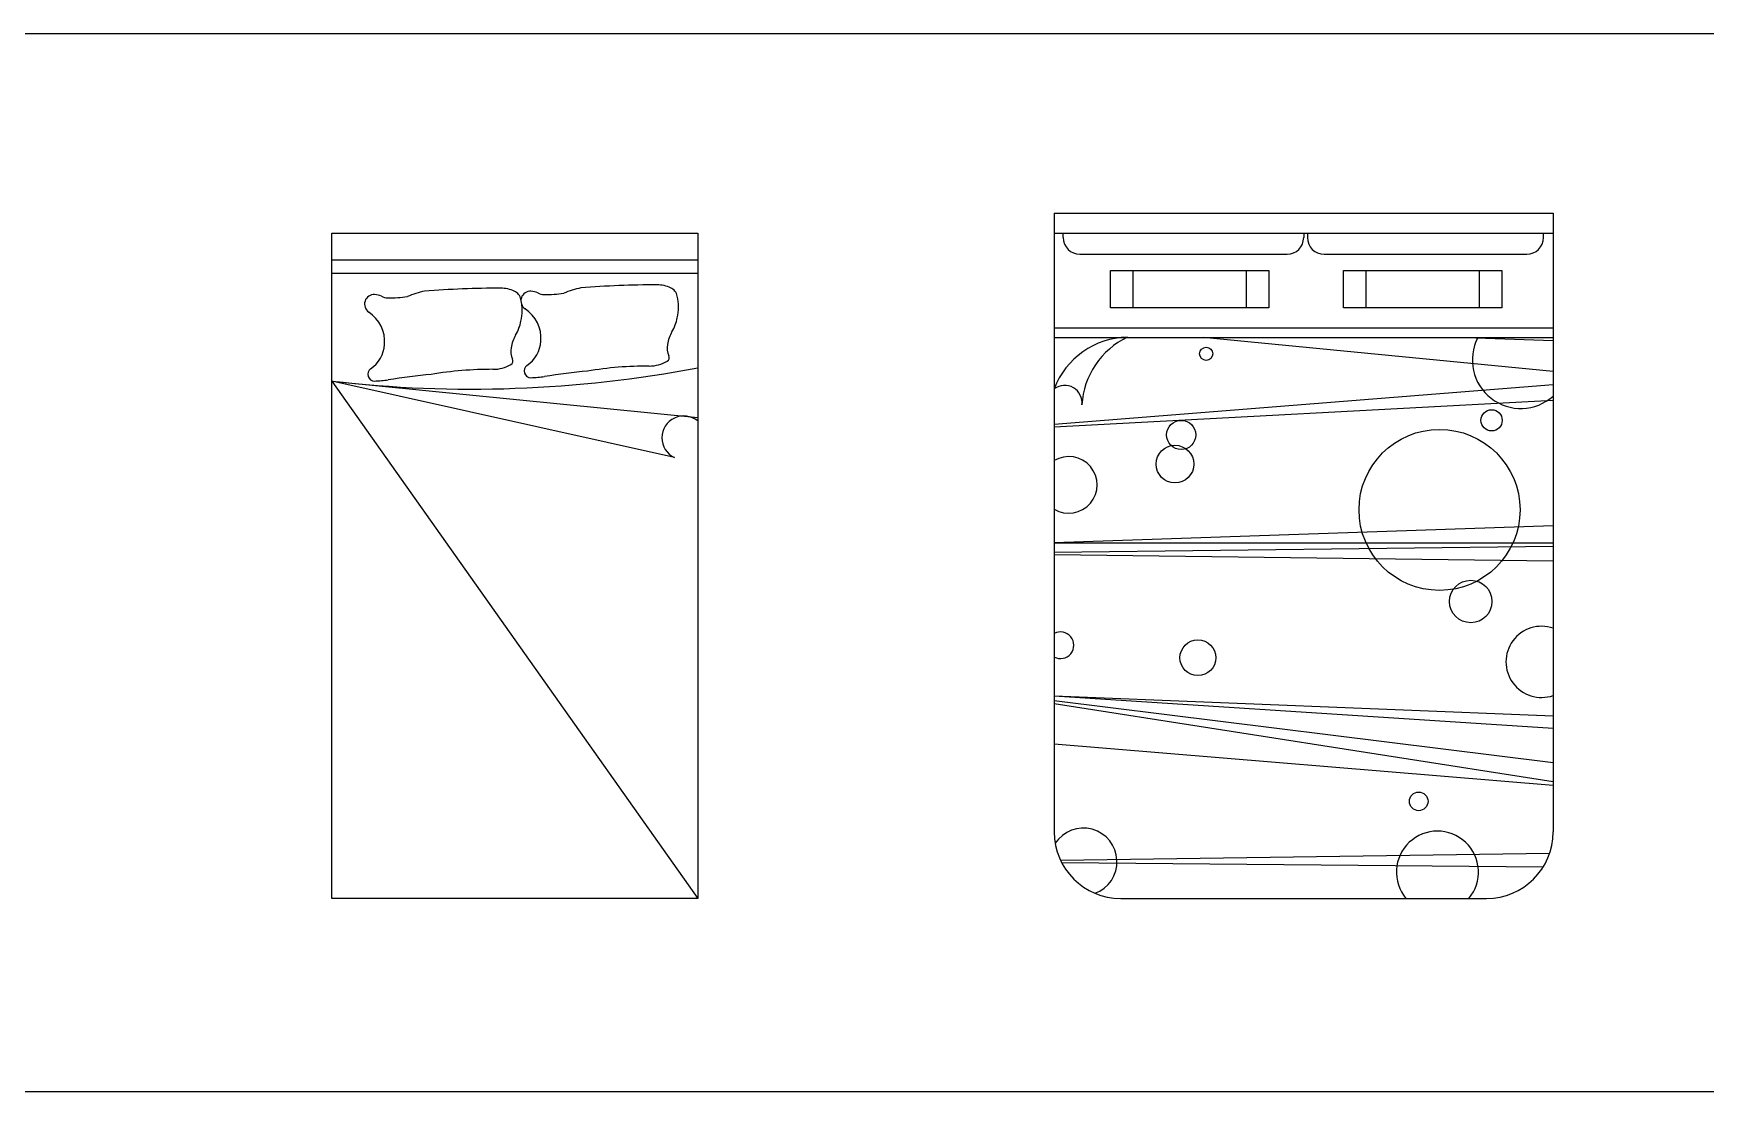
# Model space of a CAD drawing. Header units: millimetres. Extents: x 1787 to 68324, y 1435 to 30835.
# Drawn here: x 47442 to 52469, y 20942 to 24123 of the extents above; entities that cross this region are included whole.
import ezdxf

# ---------------------------------------------------------------- set-up
doc = ezdxf.new("R2010")
doc.units = ezdxf.units.MM
doc.layers.add('www.cad-blocks.net', color=7, linetype='Continuous')

# ---------------------------------------------------------------- blocks, each defined once
blk = doc.blocks.new('A$C6DE721D8')
at = {"linetype": 'Continuous'}
for p, q in [((0.0001, 2.0599), (0.0001, 0.2)), ((0.0001, 2.0599), (1.5001, 2.0599)), ((1.5001, 2.0599), (1.5001, 0.2)), ((0.0001, 2), (1.5001, 2)), ((0.2001, 0), (1.3001, 0))]:
    blk.add_line(p, q, dxfattribs=at)
for p, q in [((0.0275, 1.9866), (0.0275, 2)), ((0.7501, 2), (0.7501, 1.9866)), ((0.7614, 2), (0.7614, 1.9866)), ((1.4711, 1.9866), (1.4711, 2)), ((0.0775, 1.9366), (0.7001, 1.9366)), ((0.8114, 1.9366), (1.4211, 1.9366)), ((0.1691, 1.8877), (0.645, 1.8877)), ((0.1691, 1.7751), (0.1691, 1.8877)), ((0.2372, 1.7751), (0.2372, 1.8877)), ((0.5781, 1.7751), (0.5781, 1.8877)), ((0.645, 1.8877), (0.645, 1.7751)), ((0.8698, 1.8877), (1.3458, 1.8877)), ((0.8698, 1.7751), (0.8698, 1.8877)), ((0.938, 1.7751), (0.938, 1.8877)), ((1.2789, 1.7751), (1.2789, 1.8877)), ((1.3458, 1.8877), (1.3458, 1.7751)), ((0.645, 1.7751), (0.1691, 1.7751)), ((1.3458, 1.7751), (0.8698, 1.7751)), ((0.0001, 1.7158), (1.5001, 1.7158)), ((0.0001, 1.6858), (1.5001, 1.6858)), ((1.5001, 1.5838), (0.4482, 1.6858)), ((1.2382, 1.6858), (1.5001, 1.6772)), ((0.0001, 1.4255), (1.5001, 1.5447)), ((1.5001, 1.497), (0.0001, 1.417)), ((0.0001, 1.0697), (1.5001, 1.1212)), ((1.5001, 1.068), (0.0001, 1.068)), ((0.0001, 1.0406), (1.5001, 1.0586)), ((1.5001, 1.0144), (0.0001, 1.0327)), ((0.0001, 0.6091), (1.5001, 0.5486)), ((1.5001, 0.5111), (0.0001, 0.6079)), ((0.0001, 0.5956), (1.5001, 0.4088)), ((1.5001, 0.3506), (0.0001, 0.5852)), ((0.0001, 0.4647), (1.5001, 0.3406)), ((0.0189, 0.1152), (1.4895, 0.1358)), ((1.47, 0.0945), (0.0228, 0.1074))]:
    blk.add_line(p, q)
for centre, radius in [((0.4572, 1.6374), 0.0198), ((1.3151, 1.4372), 0.0319), ((0.382, 1.3934), 0.0438), ((1.1585, 1.1681), 0.242), ((0.3632, 1.3057), 0.0567), ((1.2524, 0.8927), 0.0638), ((0.4321, 0.7238), 0.0539), ((1.0959, 0.292), 0.028)]:
    blk.add_circle(centre, radius)
for centre, radius, start, end in [((0.0775, 1.9866), 0.05, 180, 270), ((0.7001, 1.9866), 0.05, 270, 0), ((0.8114, 1.9866), 0.05, 180, 270), ((1.4211, 1.9866), 0.05, 270, 0), ((0.2245, 1.4473), 0.2399, 91.0468, 159.352), ((0.3239, 1.4695), 0.2411, 115.4947, 176.6858), ((1.4027, 1.6186), 0.1456, 152.5296, 311.9579), ((0.0315, 1.4903), 0.0522, 352.4901, 127.1421), ((0.0439, 1.2432), 0.0852, 239.06, 120.94), ((1.4653, 0.7113), 0.107, 71.0494, 288.9506), ((0.0188, 0.7613), 0.0401, 242.1235, 117.8765), ((0.0877, 0.1105), 0.1012, 290.2161, 146.8416), ((1.1522, 0.0792), 0.1233, 320.0289, 219.9711)]:
    blk.add_arc(centre, radius, start, end)
for centre, start, end in [((0.2001, 0.2), 180, 270), ((1.3001, 0.2), 270, 0)]:
    blk.add_arc(centre, 0.2, start, end, dxfattribs=at)
blk = doc.blocks.new('A$C1A6D6140')
for p, q in [((0, 0, -0.1688), (0, 2, -0.1688)), ((0, 2, -0.1688), (1.1, 2, -0.1688)), ((1.1, 2, -0.1688), (1.1, 0, -0.1688)), ((0, 1.92, -0.1688), (1.1, 1.92, -0.1688)), ((0, 1.88, -0.1688), (1.1, 1.88, -0.1688)), ((0, 1.5554, -0.1688), (1.1, 0, -0.1688)), ((0, 1.5554, -0.1688), (1.1, 1.4454, -0.1688)), ((1.03, 1.3254, -0.1688), (0, 1.5554, -0.1688)), ((1.1, 0, -0.1688), (0, 0, -0.1688))]:
    blk.add_line(p, q)
for centre, radius, start, end in [((0.1274, 1.7865, -0.1688), 0.029, 87.362, 236.0406), ((0.1263, 1.7635, -0.1688), 0.0521, 63.8484, 87.362), ((0.1696, 1.8517, -0.1688), 0.0462, 243.8484, 268.8407), ((0.3407, 1.5399, -0.1688), 0.2923, 102.2357, 112.8076), ((0.5078, -1.0585, -0.1688), 2.8931, 90, 94.5416), ((0.5078, 1.7379, -0.1688), 0.0967, 64.9662, 90), ((0.5334, 1.7928, -0.1688), 0.0361, 12.5288, 64.9662), ((0.5974, 1.7965, -0.1688), 0.029, 87.362, 236.0406), ((0.5963, 1.7735, -0.1688), 0.0521, 63.8484, 87.362), ((0.6396, 1.8617, -0.1688), 0.0462, 243.8484, 268.8407), ((0.6457, 2.1628, -0.1688), 0.3473, 268.8407, 278.5457), ((0.8107, 1.5499, -0.1688), 0.2923, 102.2357, 112.8076), ((0.9778, -1.0485, -0.1688), 2.8931, 90, 94.5416), ((0.9778, 1.7479, -0.1688), 0.0967, 64.9662, 90), ((1.0034, 1.8028, -0.1688), 0.0361, 12.5288, 64.9662), ((0.8917, 1.778, -0.1688), 0.1505, 347.5392, 12.5288), ((0.0507, 1.6726, -0.1688), 0.1083, 356.2261, 56.0406), ((0.1757, 2.1528, -0.1688), 0.3473, 268.8407, 278.5457), ((0.4217, 1.768, -0.1688), 0.1505, 347.5392, 12.5288), ((0.5207, 1.6826, -0.1688), 0.1083, 356.2261, 56.0406), ((0.421, 1.7682, -0.1688), 0.1513, 330.4741, 347.5392), ((0.891, 1.7782, -0.1688), 0.1513, 330.4741, 347.5392), ((0.0625, 1.6719, -0.1688), 0.0964, 304.2452, 356.2261), ((0.66, 1.6328, -0.1688), 0.1234, 150.4741, 169.3821), ((0.5325, 1.6819, -0.1688), 0.0964, 304.2452, 356.2261), ((1.0634, 1.6553, -0.1688), 0.0556, 169.3821, 205.9222), ((1.13, 1.6428, -0.1688), 0.1234, 150.4741, 169.3821), ((0.5934, 1.6453, -0.1688), 0.0556, 169.3821, 205.9222), ((0.5326, 1.6158, -0.1688), 0.0119, 300.6303, 25.9222), ((0.9543, 1.7074, -0.1688), 0.1068, 270.0537, 300.6303), ((1.0026, 1.6258, -0.1688), 0.0119, 300.6303, 25.9222), ((0.4195, 5.1651, -0.1688), 3.634, 263.3717, 280.7934), ((0.1281, 1.5756, -0.1688), 0.0201, 124.2452, 271.8422), ((0.1168, 1.9245, -0.1688), 0.3692, 271.8422, 278.2581), ((0.6937, -2.0501, -0.1688), 3.6471, 96.2176, 98.2581), ((0.4861, 0.4204, -0.1688), 1.1702, 90.0836, 99.2158), ((0.4843, 1.6974, -0.1688), 0.1068, 270.0537, 300.6303), ((0.5981, 1.5856, -0.1688), 0.0201, 124.2452, 271.8422), ((0.5868, 1.9345, -0.1688), 0.3692, 271.8422, 278.2581), ((1.1637, -2.0401, -0.1688), 3.6471, 96.2176, 98.2581), ((0.9561, 0.4304, -0.1688), 1.1702, 90.0836, 99.2158), ((1.0581, 1.3848, -0.1688), 0.0657, 50.4038, 244.6538)]:
    blk.add_arc(centre, radius, start, end)
blk = doc.blocks.new('format')
at = {"color": 155, "true_color": 0x546d8e}
for p, q in [((47364.4, 33605.8), (110172.9, 33605.8)), ((47364.4, 30425.3), (110172.9, 30425.3))]:
    blk.add_line(p, q, dxfattribs=at)

msp = doc.modelspace()

# ---------------------------------------------------------------- block references
at = {"xscale": 1000, "yscale": 1000, "zscale": 1000}
for name, p in [('A$C6DE721D8', (50510.6, 21522.7)), ('A$C1A6D6140', (48338.9, 21522.7, 168.8))]:
    msp.add_blockref(name, p, dxfattribs=at)
at = {"layer": 'www.cad-blocks.net'}
msp.add_blockref('format', (-41848.5, -9482.9), dxfattribs=at)

doc.saveas('drawing.dxf')
